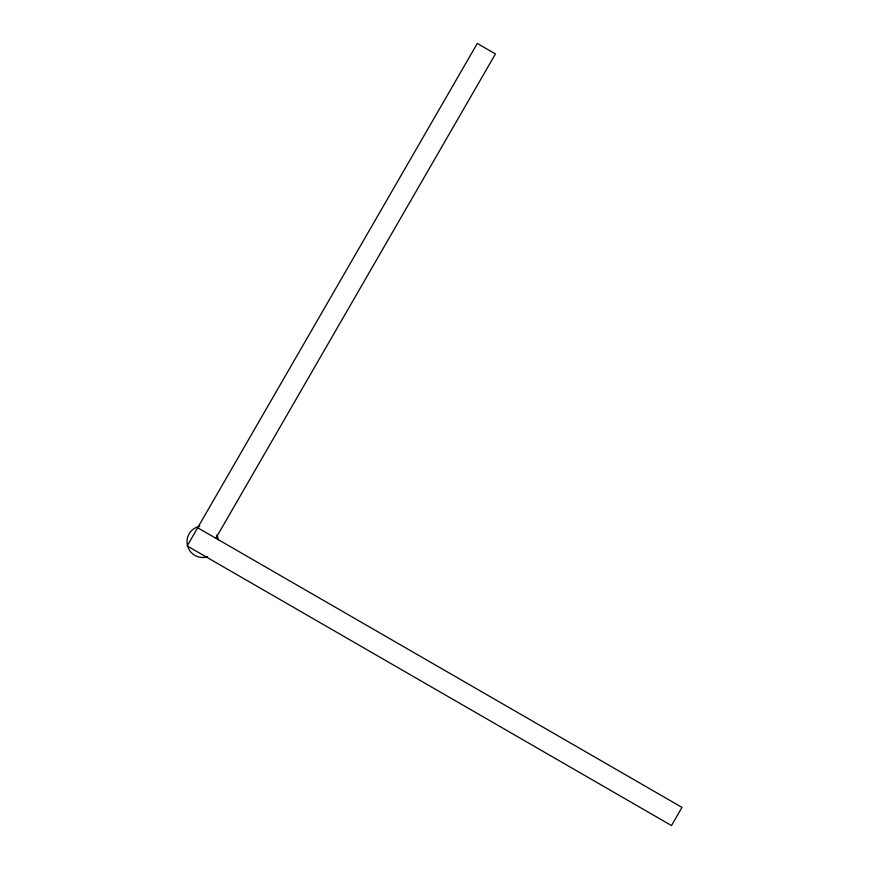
<?xml version="1.0" encoding="UTF-8"?>
<svg xmlns="http://www.w3.org/2000/svg" width="869" height="869" viewBox="0 0 869 869"><rect width="100%" height="100%" fill="white"/><g stroke="black" fill="none" stroke-linecap="round" stroke-linejoin="round"><path stroke-width="1.3" d="M215.838 538.248L495.449 53.932L477.287 43.45L187.183 545.928L671.509 825.55L681.991 807.388L197.676 527.765M207.626 556.714A15.729 15.729 0 0 1 187.487 545.699A15.729 15.729 0 0 1 199.794 526.31M216.881 534.946A15.729 15.729 0 0 1 218.325 539.866"/></g></svg>
